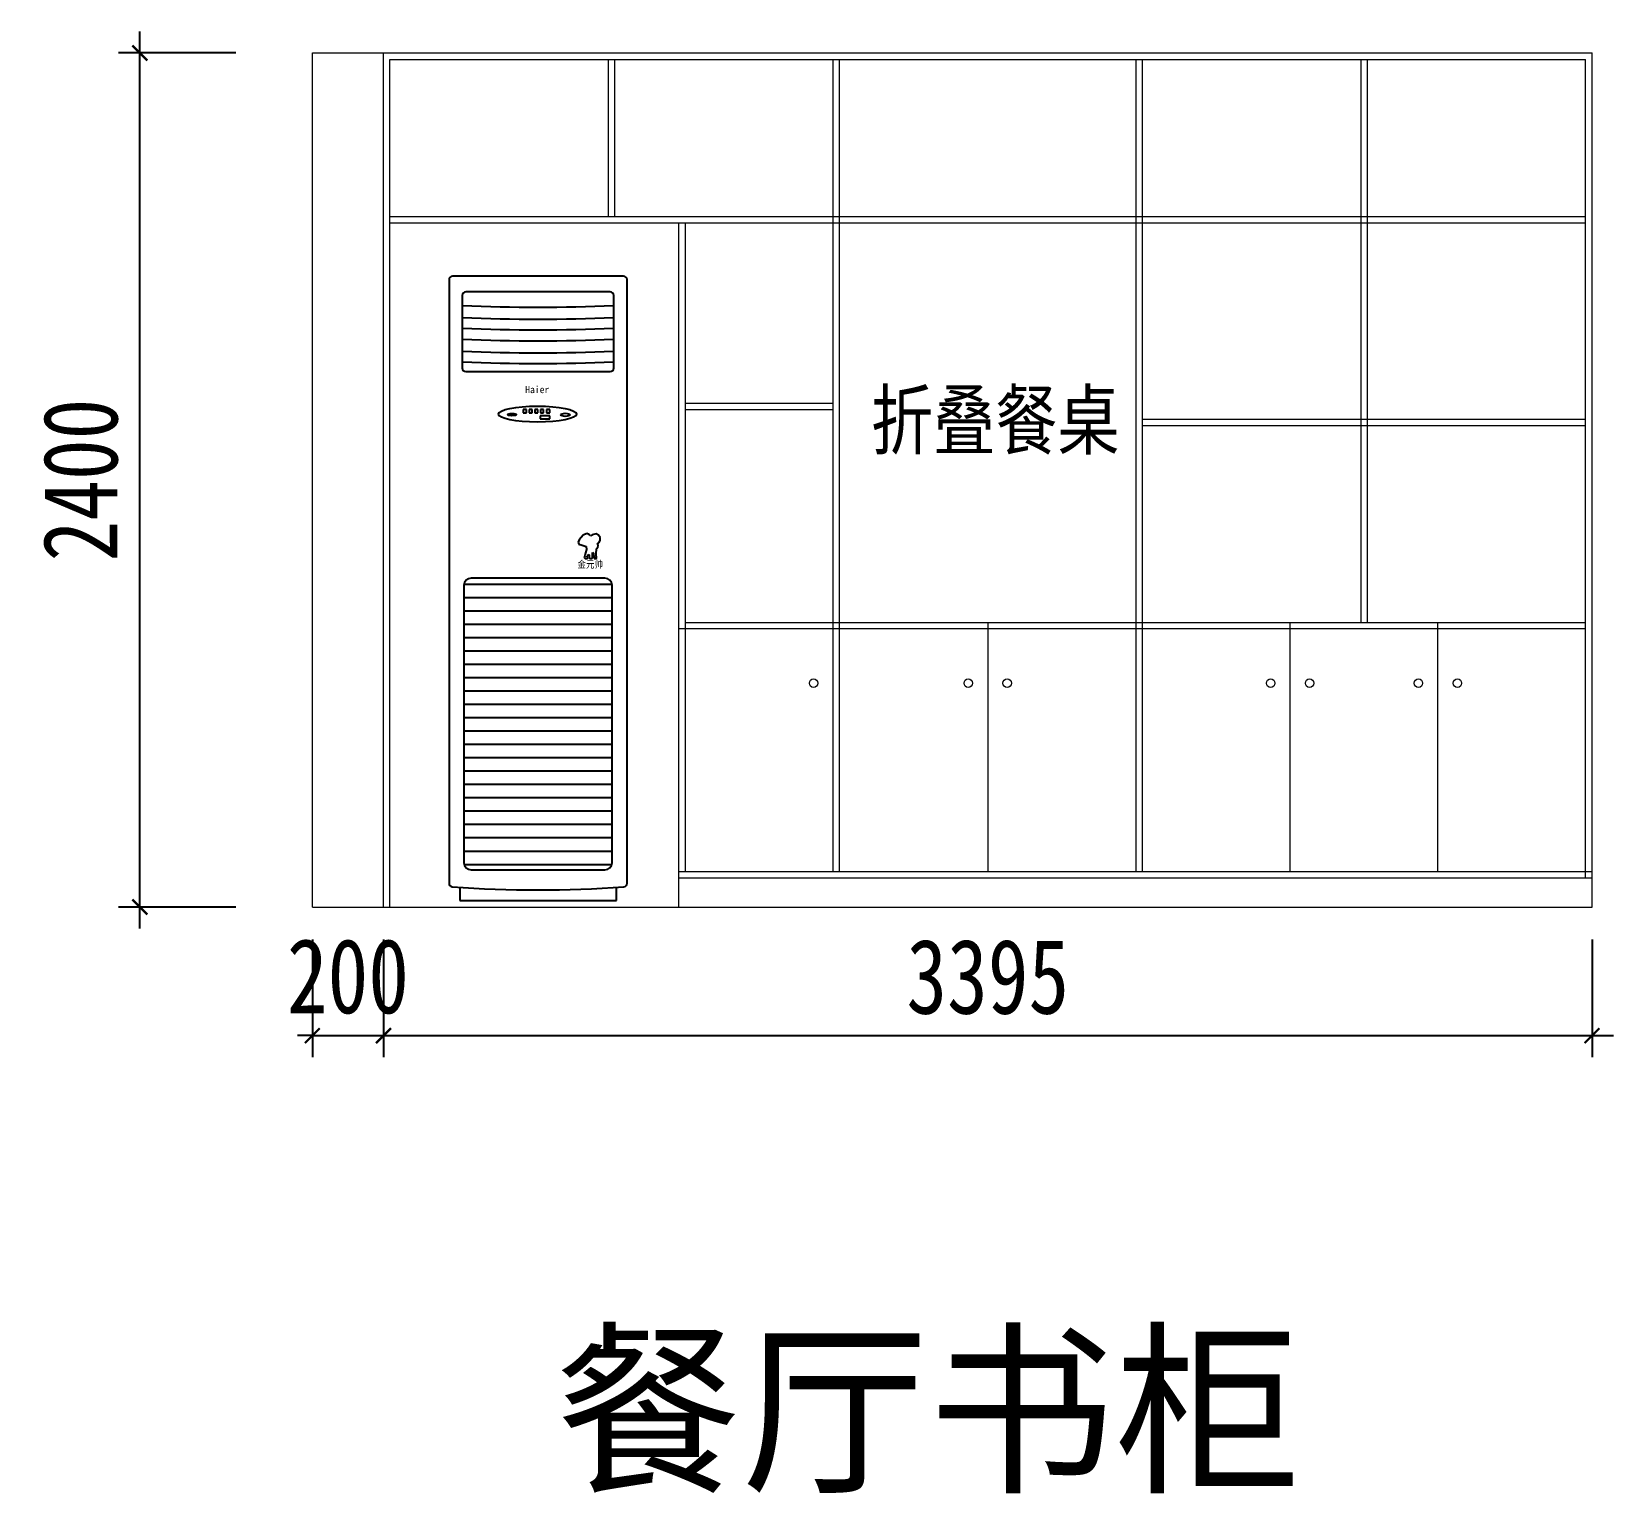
# Model space of a CAD drawing. Header units: millimetres. Extents: x 757294 to 891425, y -262592 to 287632.
# Drawn here: x 833291 to 837735, y -224831 to -220723 of the extents above; entities that cross this region are included whole.
import ezdxf

# ---------------------------------------------------------------- set-up
doc = ezdxf.new("R2010")
doc.units = ezdxf.units.MM
doc.header["$LTSCALE"] = 4
for name, color, linetype in [('t', 3, 'Continuous'), ('家具内线', 8, 'Continuous'), ('家具外线', 4, 'Continuous')]:
    doc.layers.add(name, color=color, linetype=linetype)
doc.layers.add('家具外轮廓线', color=3, linetype='Continuous', lineweight=15)
doc.styles.add('-黑体', font='simhei.ttf', dxfattribs={"width": 0.8})
doc.styles.add('st', font='simhei.ttf', dxfattribs={"width": 0.8})
doc.styles.get("Standard").update_dxf_attribs({"font": 'txt', "bigfont": 'gbcbig.shx'})
doc.styles.add('STYLE2', font='simhei.ttf')
doc.styles.add('STYLE5', font='dutchi.ttf')
doc.dimstyles.new('立面尺寸标注', dxfattribs={"dimscale": 60, "dimtxt": 3.5, "dimasz": 0.7, "dimexe": 1, "dimexo": 0.5, "dimgap": 1, "dimtad": 1, "dimdec": 0, "dimdsep": 46, "dimtxsty": '-黑体', "dimblk": 'ARCHTICK', "dimcen": 2.5, "dimdle": 1, "dimclrd": 1, "dimclre": 1, "dimclrt": 3, "dimadec": 0, "dimazin": 0, "dimtfac": 1, "dimtdec": 0, "dimtix": 1, "dimtmove": 2, "dimatfit": 3, "dimfxl": 4.5, "dimfxlon": 1, "dimtolj": 1, "dimtzin": 0, "dimarcsym": 0})

# ---------------------------------------------------------------- blocks, each defined once
blk = doc.blocks.new('MK-DJ-0031')
at = {"layer": '家具内线'}
for p, q in [((21767.5, 20202.7), (21767.5, 19999.1)), ((22183.2, 20212.7), (21777.5, 20212.7)), ((22193.2, 19999.1), (22193.2, 20202.7)), ((21777.5, 19989.1), (22183.2, 19989.1)), ((21938.6, 19882.5), (21938.6, 19873.5)), ((21947.5, 19882.5), (21938.6, 19882.5)), ((21938.6, 19873.5), (21947.5, 19873.5)), ((21947.5, 19873.5), (21947.5, 19882.5)), ((21955, 19882.5), (21955, 19873.5)), ((21964, 19882.5), (21955, 19882.5)), ((21955, 19873.5), (21964, 19873.5)), ((21964, 19873.5), (21964, 19882.5)), ((21971, 19882.5), (21971, 19873.5)), ((21980, 19882.5), (21971, 19882.5)), ((21971, 19873.5), (21980, 19873.5)), ((21980, 19873.5), (21980, 19882.5)), ((21986.5, 19864.5), (21986.5, 19856)), ((22013, 19864.5), (21986.5, 19864.5)), ((21987, 19882.5), (21987, 19873.5)), ((21996, 19882.5), (21987, 19882.5)), ((21987, 19873.5), (21996, 19873.5)), ((21996, 19873.5), (21996, 19882.5)), ((22004, 19882.5), (22004, 19873.5)), ((22013, 19882.5), (22004, 19882.5)), ((22004, 19873.5), (22013, 19873.5)), ((22013, 19873.5), (22013, 19882.5)), ((22013, 19856), (22013, 19864.5)), ((21986.5, 19856), (22013, 19856)), ((21772.3, 19388.5), (21772.3, 18609)), ((21772.6, 19391.8), (22188.1, 19391.8)), ((22168.3, 19408.5), (21792.3, 19408.5)), ((22188.3, 18609), (22188.3, 19388.5)), ((21772.3, 19354.3), (22188.3, 19354.3)), ((21772.3, 19316.8), (22188.3, 19316.8)), ((21772.3, 19279.3), (22188.3, 19279.3)), ((21772.3, 19241.8), (22188.3, 19241.8)), ((21772.3, 19204.3), (22188.3, 19204.3)), ((21772.3, 19166.8), (22188.3, 19166.8)), ((21772.3, 19129.3), (22188.3, 19129.3)), ((21772.3, 19091.8), (22188.3, 19091.8)), ((21772.3, 19054.3), (22188.3, 19054.3)), ((21772.3, 19016.8), (22188.3, 19016.8)), ((21772.3, 18979.3), (22188.3, 18979.3)), ((21772.3, 18941.8), (22188.3, 18941.8)), ((21772.3, 18904.3), (22188.3, 18904.3)), ((21772.3, 18866.8), (22188.3, 18866.8)), ((21772.3, 18829.3), (22188.3, 18829.3)), ((21772.3, 18791.8), (22188.3, 18791.8)), ((21772.3, 18754.3), (22188.3, 18754.3)), ((21772.3, 18716.8), (22188.3, 18716.8)), ((21772.3, 18679.3), (22188.3, 18679.3)), ((21772.3, 18641.8), (22188.3, 18641.8)), ((21772.9, 18604.3), (22187.8, 18604.3)), ((21792.3, 18589), (22168.3, 18589))]:
    blk.add_line(p, q, dxfattribs=at)
for centre, radius, start, end in [((21777.5, 20202.7), 10, 90, 180), ((21980.3, 24701.4), 4531.5, 267.3082, 272.6918), ((22183.2, 20202.7), 10, 0, 90), ((21980.3, 24667.9), 4531.5, 267.3082, 272.6918), ((21980.3, 24637.7), 4531.5, 267.3082, 272.6918), ((21980.3, 24606.7), 4531.5, 267.3082, 272.6918), ((21980.3, 24573.3), 4531.5, 267.3082, 272.6918), ((21980.3, 24543.1), 4531.5, 267.3082, 272.6918), ((21777.5, 19999.1), 10, 180, 270), ((22183.2, 19999.1), 10, 270, 0), ((21792.3, 19388.5), 20, 90, 180), ((22168.3, 19388.5), 20, 0, 90), ((21792.3, 18609), 20, 180, 270), ((22168.3, 18609), 20, 270, 0)]:
    blk.add_arc(centre, radius, start, end, dxfattribs=at)
for centre, major_axis, ratio in [((21978.8, 19869.5), (-109.6, 0), 0.204808), ((21907.1, 19868.3), (-12.6, 0), 0.261538), ((22056.9, 19867.5), (-12.5, 0), 0.340271)]:
    blk.add_ellipse(centre, major_axis=major_axis, ratio=ratio, dxfattribs=at)
at = {"layer": '家具外线'}
for p, q in [((21730.3, 20247.3), (21730.3, 18551.5)), ((22220.3, 20257.3), (21740.3, 20257.3)), ((22230.3, 18551.5), (22230.3, 20247.3)), ((22095.4, 19516), (22092.8, 19509.7)), ((22092.8, 19509.7), (22094.9, 19503.9)), ((22101.9, 19523.2), (22095.4, 19516)), ((22107.2, 19529.4), (22101.9, 19523.2)), ((22117.8, 19534), (22107.2, 19529.4)), ((22123.8, 19531.1), (22117.8, 19534)), ((22128.9, 19527.5), (22123.8, 19531.1)), ((22132.2, 19530.6), (22128.9, 19527.5)), ((22143.3, 19533.1), (22132.2, 19530.6)), ((22150.3, 19529.7), (22143.3, 19533.1)), ((22146.2, 19505.2), (22150.8, 19508)), ((22154.6, 19523), (22150.3, 19529.7)), ((22150.8, 19508), (22154.9, 19514.1)), ((22154.9, 19514.1), (22154.6, 19523)), ((22094.9, 19503.9), (22104.1, 19501.5)), ((22104.1, 19501.5), (22115.1, 19497.5)), ((22112, 19471.2), (22109.6, 19465.7)), ((22109.6, 19465.7), (22112.5, 19463.3)), ((22113.5, 19479.4), (22112, 19471.2)), ((22112.5, 19463.3), (22118.3, 19463.1)), ((22116.8, 19489), (22113.5, 19479.4)), ((22115.1, 19497.5), (22116.8, 19489)), ((22118.3, 19470.3), (22120.7, 19473.4)), ((22119.5, 19464.3), (22118.3, 19470.3)), ((22118.3, 19463.1), (22119.5, 19464.3)), ((22120.7, 19473.4), (22121.6, 19475.1)), ((22121.6, 19475.1), (22123.8, 19473.6)), ((22123.8, 19473.6), (22123.8, 19466.4)), ((22123.8, 19466.4), (22125.5, 19464)), ((22125.5, 19464), (22132.5, 19464)), ((22132.5, 19464), (22133.4, 19465.2)), ((22133.2, 19480.6), (22135.8, 19478.6)), ((22133.2, 19477.7), (22133.2, 19480.6)), ((22133.4, 19470), (22133.2, 19477.7)), ((22133.4, 19465.2), (22133.4, 19470)), ((22135.8, 19478.6), (22136.3, 19473.2)), ((22136.3, 19473.2), (22137.8, 19467.1)), ((22137.8, 19467.1), (22138, 19463.8)), ((22138, 19463.8), (22143.3, 19463.1)), ((22143.3, 19463.1), (22144.5, 19464.7)), ((22143.8, 19476.5), (22144.3, 19490.7)), ((22144.5, 19464.7), (22143.8, 19476.5)), ((22144.3, 19490.7), (22148.4, 19494.1)), ((22149.1, 19500.8), (22146.2, 19505.2)), ((22148.4, 19494.1), (22149.1, 19500.8)), ((21760.3, 18540), (21760.3, 18502.3)), ((22200.3, 18502.3), (22200.3, 18540)), ((21760.3, 18502.3), (22200.3, 18502.3))]:
    blk.add_line(p, q, dxfattribs=at)
for centre, radius, start, end in [((21740.3, 20247.3), 10, 90, 180), ((22220.3, 20247.3), 10, 0, 90), ((21740.3, 18551.5), 10, 180, 265.5883), ((21980.3, 21662.3), 3130, 265.5883, 274.4117), ((22220.3, 18551.5), 10, 274.4117, 360)]:
    blk.add_arc(centre, radius, start, end, dxfattribs=at)
at = {"layer": '家具内线', "style": 'STYLE2'}
blk.add_text('Haier', height=20, dxfattribs=at).set_placement((21944.1, 19928.5))
at = {"layer": '家具内线', "style": 'STYLE5', "width": 0.85}
blk.add_text('金元帅', height=20, dxfattribs=at).set_placement((22091.3, 19437.2))
blk = doc.blocks.new('_ArchTick')
at = {"color": 0, "linetype": 'ByBlock', "const_width": 0.15}
blk.add_lwpolyline([(-0.5, -0.5), (0.5, 0.5)], dxfattribs=at)
blk = doc.blocks.new('*D413')
at = {"layer": 'Defpoints', "color": 0, "ltscale": 5}
for p in [(834280.1, -223183.5), (837675.1, -223183.5), (837675.1, -223544.9)]:
    blk.add_point(p, dxfattribs=at)
at = {"layer": '家具外轮廓线', "color": 1, "lineweight": -2, "ltscale": 5}
for p, q in [((834280.1, -223274.9), (834280.1, -223604.9)), ((837675.1, -223274.9), (837675.1, -223604.9)), ((834220.1, -223544.9), (837735.1, -223544.9))]:
    blk.add_line(p, q, dxfattribs=at)
at = {"layer": '家具外轮廓线', "color": 1, "lineweight": -2, "ltscale": 5, "xscale": 42, "yscale": 42, "zscale": 42, "rotation": 180}
blk.add_blockref('_ArchTick', (834280.1, -223544.9), dxfattribs=at)
at = {"layer": '家具外轮廓线', "color": 1, "lineweight": -2, "ltscale": 5, "xscale": 42, "yscale": 42, "zscale": 42}
blk.add_blockref('_ArchTick', (837675.1, -223544.9), dxfattribs=at)
at = {"layer": '家具外轮廓线', "color": 3, "ltscale": 5, "insert": (835977.6, -223379.9), "char_height": 210, "attachment_point": 5, "style": '-黑体'}
blk.add_mtext('\\A1;3395', dxfattribs=at)
blk = doc.blocks.new('*D414')
at = {"layer": 'Defpoints', "color": 0, "ltscale": 5}
for p in [(834080.1, -223183.5), (834280.1, -223183.5), (834280.1, -223544.9)]:
    blk.add_point(p, dxfattribs=at)
at = {"layer": '家具外轮廓线', "color": 1, "lineweight": -2, "ltscale": 5}
for p, q in [((834080.1, -223274.9), (834080.1, -223604.9)), ((834280.1, -223274.9), (834280.1, -223604.9)), ((834080.1, -223544.9), (834038.1, -223544.9)), ((834080.1, -223544.9), (834280.1, -223544.9)), ((834280.1, -223544.9), (834322.1, -223544.9))]:
    blk.add_line(p, q, dxfattribs=at)
at = {"layer": '家具外轮廓线', "color": 1, "lineweight": -2, "ltscale": 5, "xscale": 42, "yscale": 42, "zscale": 42}
blk.add_blockref('_ArchTick', (834080.1, -223544.9), dxfattribs=at)
at = {"layer": '家具外轮廓线', "color": 1, "lineweight": -2, "ltscale": 5, "xscale": 42, "yscale": 42, "zscale": 42, "rotation": 180}
blk.add_blockref('_ArchTick', (834280.1, -223544.9), dxfattribs=at)
at = {"layer": '家具外轮廓线', "color": 3, "ltscale": 5, "insert": (834180.1, -223378.7), "char_height": 210, "attachment_point": 5, "style": '-黑体'}
blk.add_mtext('\\A1;200', dxfattribs=at)
blk = doc.blocks.new('*D415')
at = {"layer": 'Defpoints', "color": 0, "ltscale": 5}
for p in [(833595.5, -220783.5), (834080.1, -220783.5), (834080.1, -223183.5)]:
    blk.add_point(p, dxfattribs=at)
at = {"layer": '家具外轮廓线', "color": 1, "lineweight": -2, "ltscale": 5}
for p, q in [((833595.5, -223243.5), (833595.5, -220723.5)), ((833865.5, -220783.5), (833535.5, -220783.5)), ((833865.5, -223183.5), (833535.5, -223183.5))]:
    blk.add_line(p, q, dxfattribs=at)
at = {"layer": '家具外轮廓线', "color": 1, "lineweight": -2, "ltscale": 5, "xscale": 42, "yscale": 42, "zscale": 42}
for p, rotation in [((833595.5, -220783.5), 90), ((833595.5, -223183.5), 270)]:
    blk.add_blockref('_ArchTick', p, dxfattribs=dict(at, rotation=rotation))
at = {"layer": '家具外轮廓线', "color": 3, "ltscale": 5, "insert": (833429.3, -221983.5), "char_height": 210, "attachment_point": 5, "rotation": 90, "style": '-黑体'}
blk.add_mtext('\\A1;2400', dxfattribs=at)

msp = doc.modelspace()

# ---------------------------------------------------------------- linework, layer by layer
at = {"layer": '家具外轮廓线', "color": 1, "ltscale": 5}
for p, q in [((834080.1, -223183.5), (834080.1, -220783.5)), ((834080.1, -220783.5), (837675.1, -220783.5)), ((834280.1, -223183.5), (834280.1, -220783.5)), ((837675.1, -223183.5), (837675.1, -220783.5)), ((834298.1, -223183.5), (834298.1, -220801.5)), ((834298.1, -220801.5), (837657.1, -220801.5)), ((834912.1, -221243.5), (834912.1, -220801.5)), ((834930.1, -221243.5), (834930.1, -220801.5)), ((835543.1, -223083.5), (835543.1, -220801.5)), ((835561.1, -223083.5), (835561.1, -220801.5)), ((836394.1, -223083.5), (836394.1, -220801.5)), ((836412.1, -223083.5), (836412.1, -220801.5)), ((837026.1, -222383.5), (837026.1, -220801.5)), ((837044.1, -222383.5), (837044.1, -220801.5)), ((837657.1, -223101.5), (837657.1, -220801.5)), ((835543.1, -221243.5), (834298.1, -221243.5)), ((837657.1, -221243.5), (835543.1, -221243.5)), ((835543.1, -221261.5), (834298.1, -221261.5)), ((835110.1, -223183.5), (835110.1, -221261.5)), ((835128.1, -223083.5), (835128.1, -221261.5)), ((837657.1, -221261.5), (835543.1, -221261.5)), ((835543.1, -221768.5), (835128.1, -221768.5)), ((835543.1, -221786.5), (835128.1, -221786.5)), ((837657.1, -221813.5), (836412.1, -221813.5)), ((837657.1, -221831.5), (836412.1, -221831.5)), ((835128.1, -222383.5), (837657.1, -222383.5)), ((835977.6, -222383.5), (835977.6, -223083.5)), ((836827.1, -223083.5), (836827.1, -222383.5)), ((837242.1, -223083.5), (837242.1, -222383.5)), ((837657.1, -222401.5), (835110.1, -222401.5)), ((835110.1, -223083.5), (837675.1, -223083.5)), ((835110.1, -223101.5), (837675.1, -223101.5)), ((834080.1, -223183.5), (837675.1, -223183.5))]:
    msp.add_line(p, q, dxfattribs=at)
for centre in [(835488.3, -222554.3), (835922.8, -222554.3), (836032.3, -222554.3), (836772.3, -222554.3), (836881.8, -222554.3), (837187.3, -222554.3), (837296.8, -222554.3)]:
    msp.add_circle(centre, 12, dxfattribs=at)

# ---------------------------------------------------------------- block references
at = {"layer": '家具外线'}
msp.add_blockref('MK-DJ-0031', (812733.8, -241667.8), dxfattribs=at)

# ---------------------------------------------------------------- texts
at = {"insert": (834760.6, -224405), "char_height": 384.615, "attachment_point": 1}
msp.add_mtext_dynamic_manual_height_columns('{\\fSimSun|b0|i0|c134|p2;餐厅书柜}', width=2160.309, gutter_width=12.5, heights=[0], dxfattribs=at).dxf.set("width", 4320.618)
at = {"layer": 't', "color": 3, "insert": (836347.9, -221912.7), "char_height": 160, "width": 3.747118171304465e-11, "attachment_point": 9, "style": 'st'}
msp.add_mtext('折叠餐桌', dxfattribs=at)

# ---------------------------------------------------------------- dimensions: what is measured, and where the dimension line sits
at = {"layer": '家具外轮廓线', "color": 1, "ltscale": 5}
dim = msp.add_linear_dim(base=(833595.5, -220783.5), p1=(834080.1, -223183.5), p2=(834080.1, -220783.5), angle=90, dimstyle='立面尺寸标注', dxfattribs=at)
dim.commit()
dim.dimension.update_dxf_attribs({"geometry": '*D415', "text_midpoint": (833429.3, -221983.5)})
for base, p1, p2, picture, middle in [((834280.1, -223544.9), (834080.1, -223183.5), (834280.1, -223183.5), '*D414', (834180.1, -223378.7)), ((837675.1, -223544.9), (834280.1, -223183.5), (837675.1, -223183.5), '*D413', (835977.6, -223379.9))]:
    dim = msp.add_linear_dim(base=base, p1=p1, p2=p2, dimstyle='立面尺寸标注', dxfattribs=at)
    dim.commit()
    dim.dimension.update_dxf_attribs({"geometry": picture, "text_midpoint": middle})

doc.saveas('drawing.dxf')
